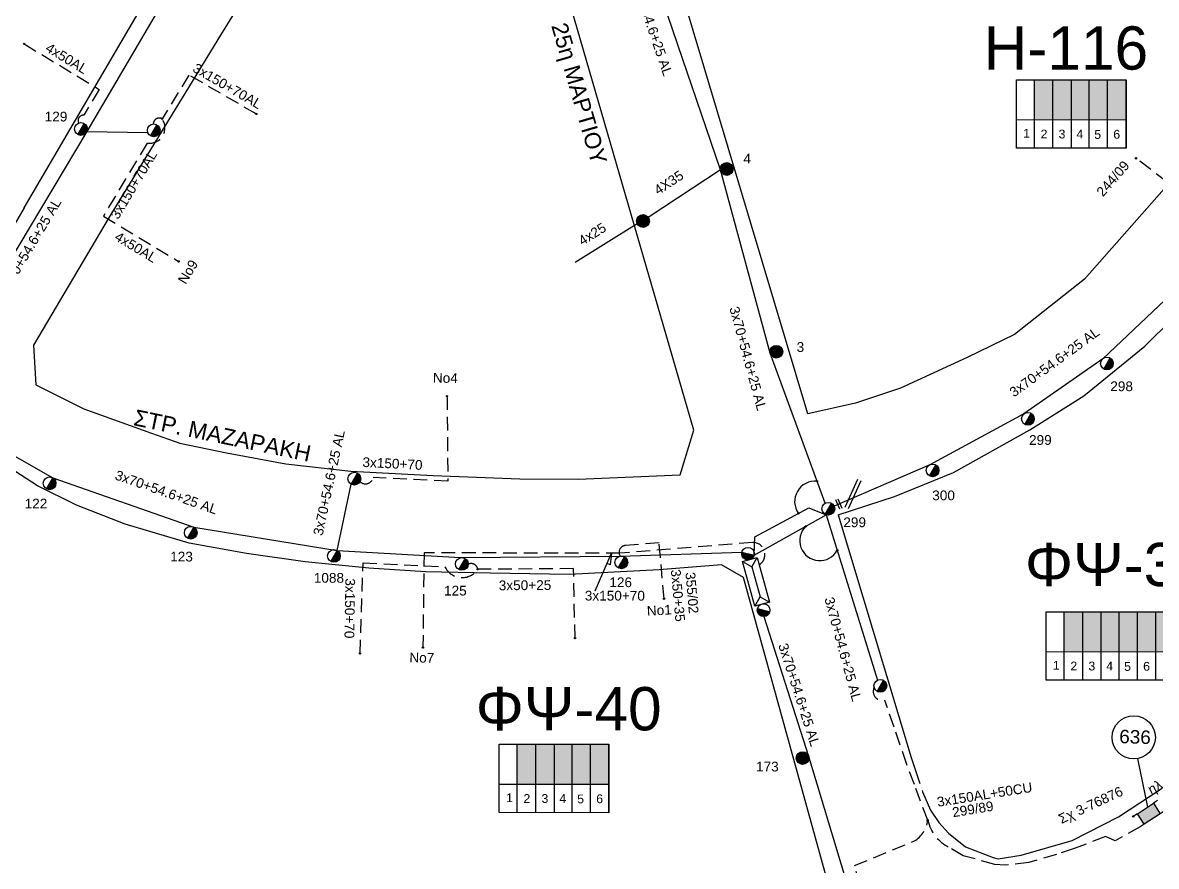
# Model space of a CAD drawing. Header units: millimetres. Extents: x 1421 to 11257, y 848 to 1896.
# Drawn here: x 10307.8 to 10517.5, y 1450.4 to 1606.5 of the extents above; entities that cross this region are included whole.
import ezdxf
from ezdxf.enums import TextEntityAlignment as Align

# ---------------------------------------------------------------- set-up
doc = ezdxf.new("R2010")
doc.units = ezdxf.units.MM
doc.linetypes.add('DASHED', pattern=[19.05, 12.7, -6.35])
for name, color, linetype, lineweight in [('3x150+50', 7, 'Continuous', 30), ('3x150+50 XLPE', 7, 'SYN_LINE', 30), ('3x150+70', 7, 'Continuous', 30), ('3x150+70AL', 7, 'DASHED', 30), ('3x50+25', 7, 'Continuous', 30), ('3x70+54.6+25 AL', 7, 'SYN_LINE', 30), ('4x25', 7, 'Continuous', 30), ('4X35', 7, 'DASHED', 30), ('Άγνωστα', 7, 'Continuous', 30), ('Καλωδια Χ.Τ. 3x50+35', 7, 'Continuous', 30), ('Καλώδια ΧΤ   3x150AL+50CU', 7, 'DASHED', 30), ('Υπόγεια καλώδια Παροχών ΧΤ   4x50AL', 7, 'DASHED', 30)]:
    doc.layers.add(name, color=color, linetype=linetype, lineweight=lineweight)
for name, color, linetype in [('Link Box 4 Διευθύνσεων', 7, 'Continuous'), ('Pillar OTE', 7, 'Continuous'), ('TEXT ΚΑΛΩΔΙΩΝ', 7, 'Continuous'), ('Μηχανική τομή', 7, 'Continuous'), ('Στύλος Ξύλινος', 7, 'Continuous'), ('Στύλος Ξύλινος @ 1', 7, 'Continuous'), ('Στύλος ΦΜ', 7, 'Continuous'), ('Στύλος ΦΜ @ 1', 7, 'Continuous'), ('Συνδέσεις', 7, 'Continuous'), ('Τομή', 7, 'Continuous'), ('Υποσταθμός εναέριος 2 στύλων', 7, 'Continuous'), ('Υποσταθμός πόλεως', 7, 'Continuous'), ('Υπόβαθρο ΔΕΗ', 7, 'Continuous')]:
    doc.layers.add(name, color=color, linetype=linetype)
doc.styles.add('arial', font='ARIAL.TTF', dxfattribs={"height": 3})
doc.styles.get("Standard").update_dxf_attribs({"font": 'ARIAL.TTF', "height": 1.8})
doc.linetypes.add('SYN_LINE', pattern='A,0.5,-0.0001,["/\\/\\/\\/",Standard,S=0.1,R=0,X=0,Y=-0.05],-0.25', length=0.7501)

# ---------------------------------------------------------------- blocks, each defined once
blk = doc.blocks.new('ΥΠΑΡΧΩΝ ΤΣΙΜΕΝΤΕΝΙΟΣ ΣΤΥΛΟΣ')
at = {"layer": 'Στύλος ΦΜ'}
blk.add_hatch(color=7, dxfattribs=at).paths.add_polyline_path([(-1.29, -2.28, 0.574793), (2.62, 0, 0.268822), (1.3, 2.27)])
at = {"layer": 'Στύλος ΦΜ', "color": 7}
blk.add_line((-1.29, -2.28), (1.3, 2.27), dxfattribs=at)
blk.add_circle((0, 0), 2.62, dxfattribs=at)
at = {"layer": 'Στύλος ΦΜ', "flags": 4}
for tag, p in [('ΑΡΙΘΜΟΣ', (-4.68, 8.05)), ('ΤΥΠΟΣ', (-4.91, 3.03))]:
    blk.add_attdef(tag, p, '', height=4, dxfattribs=at)
blk = doc.blocks.new('ΥΠΑΡΧΩΝ ΞΥΛΙΝΟΣ ΣΤΥΛΟΣ')
at = {"layer": 'Στύλος Ξύλινος'}
h = blk.add_hatch(color=7, dxfattribs=at)
h.paths.add_polyline_path([(-2.62, 0, 0.270008), (-1.29, -2.28), (1.3, 2.27, 0.576266)])
h.paths.add_polyline_path([(-1.29, -2.28, 0.574793), (2.62, 0, 0.268822), (1.3, 2.27)])
at = {"layer": 'Στύλος Ξύλινος', "color": 7}
blk.add_line((-1.29, -2.28), (1.3, 2.27), dxfattribs=at)
blk.add_circle((0, 0), 2.62, dxfattribs=at)
at = {"layer": 'Στύλος Ξύλινος', "color": 1, "flags": 4}
for tag, p in [('ΑΡΙΘΜΟΣ', (-4.91, 8.6)), ('ΤΥΠΟΣ', (-4.85, 3.39))]:
    blk.add_attdef(tag, p, '', height=4, dxfattribs=at)
blk = doc.blocks.new('ΥΠΟΣΤΑΘΜΟΣ ΕΝΑΕΡΙΟΣ ΕΠΙ 2 ΣΤΥΛΩΝ')
at = {"layer": 'Υποσταθμός εναέριος 2 στύλων', "linetype": 'Continuous'}
for points in [[(-11.97, -2.11, 0.574793), (-8.45, -0.07, 0.268822), (-9.64, 1.98)], [(9.68, -2.15, 0.574793), (13.19, -0.1, 0.268822), (12.01, 1.95)]]:
    blk.add_hatch(color=256, dxfattribs=at).paths.add_polyline_path(points)
for p, q in [((-11.97, -2.11), (-9.64, 1.98)), ((9.68, -2.15), (12.01, 1.95))]:
    blk.add_line(p, q, dxfattribs=at)
for centre in [(-10.81, -0.07), (10.84, -0.1)]:
    blk.add_circle(centre, 2.36, dxfattribs=at)
at = {"layer": 'Υποσταθμός πόλεως', "linetype": 'Continuous', "ltscale": 40}
blk.add_lwpolyline([(-8.57, 2.82), (8.57, 2.82), (8.57, -2.82), (-8.57, -2.82)], close=True, dxfattribs=at)
for points in [[(-5.75, 0), (-8.57, 2.82)], [(-8.57, -2.82), (-5.75, 0)], [(-5.75, 0), (5.75, 0)], [(5.75, 0), (8.57, 2.82)], [(8.57, -2.82), (5.75, 0)]]:
    blk.add_lwpolyline(points, dxfattribs=at)
at = {"layer": 'Υποσταθμός εναέριος 2 στύλων', "ltscale": 40, "flags": 1}
for tag, p in [('ΜΕΤΑΣΧΗΜΑΤΙΣΜΟΣ', (14.09, 2.51)), ('ΙΣΧΥΣ', (14.07, -0.28)), ('ΑΡΙΘΜΟΣ', (14.19, -3))]:
    blk.add_attdef(tag, p, '', height=1.8, dxfattribs=at)
blk = doc.blocks.new('_ΣΥΝΔΕΣΗ')
at = {"layer": 'Συνδέσεις', "linetype": 'SYN_LINE', "ltscale": 40}
blk.add_hatch(color=256, dxfattribs=at).paths.add_polyline_path([(0.5, -0.01, 1), (-0.5, -0.01, 1)])
at = {"layer": 'Συνδέσεις'}
blk.add_circle((0, -0.01), 0.5, dxfattribs=at)
blk = doc.blocks.new('ΤΟΜΗ')
at = {"layer": 'Τομή', "ltscale": 40}
for p, q in [((11.33, -0.65), (-11.4, -0.65)), ((11.33, -3.42), (-11.4, -3.42))]:
    blk.add_line(p, q, dxfattribs=at)
blk = doc.blocks.new('LINK BOX 4 ΑΝΑΧΩΡΗΣΕΩΝ')
at = {"layer": 'Link Box 4 Διευθύνσεων', "ltscale": 40}
blk.add_hatch(color=256, dxfattribs=at).paths.add_polyline_path([(-3.54, 0), (-3.54, -4.67), (3.54, -4.67), (3.54, 0)])
for p, q in [((-3.54, 0), (-5.33, 0)), ((5.33, 0), (3.54, 0)), ((-3.54, -4.67), (-5.33, -4.67)), ((5.33, -4.67), (3.54, -4.67))]:
    blk.add_line(p, q, dxfattribs=at)
blk.add_lwpolyline([(-3.54, -4.67), (-3.54, 0), (3.54, 0), (3.54, -4.67)], close=True, dxfattribs=at)
blk = doc.blocks.new('ΜΗΧΑΝΙΚΗ ΤΟΜΗ')
at = {"layer": 'Μηχανική τομή', "ltscale": 40}
for p, q in [((-3.79, 1.21), (3.79, 1.21)), ((3.79, -0.34), (-3.79, -0.34))]:
    blk.add_line(p, q, dxfattribs=at)
blk = doc.blocks.new('A$C01BB34F8')
at = {"layer": 'Άγνωστα', "color": 7}
note = blk.add_mtext_dynamic_manual_height_columns('ηλ.ταπα\\P', width=1.8, gutter_width=12.5, heights=[0.0453, 0], dxfattribs=dict(at, insert=(0.37, 2.43), char_height=1.8, attachment_point=1, rotation=2.4309))
for column, words in zip(note.columns.linked_columns, ['\\P']):
    column.text = words

msp = doc.modelspace()

# ---------------------------------------------------------------- hatches: boundary and pattern name
at = {"layer": 'Καλώδια ΧΤ   3x150AL+50CU', "linetype": 'DASHED', "lineweight": -3, "ltscale": 0.2}
h = msp.add_hatch(color=206, dxfattribs=at)
h.dxf.hatch_style = 1
h.paths.add_polyline_path([(10498.42, 1595.94), (10494.98, 1595.94), (10494.98, 1588.58), (10498.42, 1588.58)])
h = msp.add_hatch(color=27, dxfattribs=at)
h.dxf.hatch_style = 1
h.paths.add_polyline_path([(10498.42, 1588.58), (10501.86, 1588.58), (10501.86, 1595.94), (10498.42, 1595.94)])
h = msp.add_hatch(color=2, dxfattribs=at)
h.dxf.hatch_style = 1
h.paths.add_polyline_path([(10505.15, 1595.94), (10501.86, 1595.94), (10501.86, 1588.58), (10505.15, 1588.57)])
h = msp.add_hatch(color=151, dxfattribs=at)
h.dxf.hatch_style = 1
h.paths.add_polyline_path([(10508.54, 1595.94), (10505.15, 1595.94), (10505.15, 1588.57), (10508.54, 1588.57)])
h = msp.add_hatch(color=30, dxfattribs=at)
h.dxf.hatch_style = 1
h.paths.add_polyline_path([(10508.54, 1588.57), (10511.94, 1588.57), (10511.94, 1595.94), (10508.54, 1595.94)])
h = msp.add_hatch(color=2, dxfattribs=at)
h.dxf.hatch_style = 1
h.paths.add_polyline_path([(10503.93, 1497.52), (10500.49, 1497.52), (10500.49, 1490.16), (10503.93, 1490.15)])
h = msp.add_hatch(color=5, dxfattribs=at)
h.dxf.hatch_style = 1
h.paths.add_polyline_path([(10503.93, 1490.15), (10507.37, 1490.15), (10507.37, 1497.52), (10503.93, 1497.52)])
h = msp.add_hatch(color=1, dxfattribs=at)
h.dxf.hatch_style = 1
h.paths.add_polyline_path([(10510.67, 1497.52), (10507.37, 1497.52), (10507.37, 1490.15), (10510.67, 1490.15)])
h = msp.add_hatch(color=30, dxfattribs=at)
h.dxf.hatch_style = 1
h.paths.add_polyline_path([(10514.06, 1497.52), (10510.67, 1497.52), (10510.67, 1490.15), (10514.06, 1490.14)])
h = msp.add_hatch(color=173, dxfattribs=at)
h.dxf.hatch_style = 1
h.paths.add_polyline_path([(10514.06, 1490.14), (10517.45, 1490.14), (10517.45, 1497.52), (10514.06, 1497.52)])
h = msp.add_hatch(color=6, dxfattribs=at)
h.dxf.hatch_style = 1
h.paths.add_polyline_path([(10517.39, 1490.14), (10520.79, 1490.14), (10520.79, 1497.52), (10517.39, 1497.52)])
h = msp.add_hatch(color=5, dxfattribs=at)
h.dxf.hatch_style = 1
h.paths.add_polyline_path([(10402.75, 1473), (10399.31, 1473), (10399.31, 1465.64), (10402.75, 1465.64)])
h = msp.add_hatch(color=2, dxfattribs=at)
h.dxf.hatch_style = 1
h.paths.add_polyline_path([(10402.75, 1465.64), (10406.19, 1465.64), (10406.19, 1473), (10402.75, 1473)])
h = msp.add_hatch(color=27, dxfattribs=at)
h.dxf.hatch_style = 1
h.paths.add_polyline_path([(10409.48, 1473), (10406.19, 1473), (10406.19, 1465.64), (10409.48, 1465.63)])
h = msp.add_hatch(color=1, dxfattribs=at)
h.dxf.hatch_style = 1
h.paths.add_polyline_path([(10412.87, 1473), (10409.48, 1473), (10409.48, 1465.63), (10412.87, 1465.63)])
h = msp.add_hatch(color=133, dxfattribs=at)
h.dxf.hatch_style = 1
h.paths.add_polyline_path([(10412.87, 1465.63), (10416.27, 1465.63), (10416.27, 1473), (10412.87, 1473)])

# ---------------------------------------------------------------- linework, layer by layer
at = {"layer": '3x150+50', "color": 2, "linetype": 'DASHED', "lineweight": -3, "ltscale": 0.2}
msp.add_lwpolyline([(10553.81, 1596.26, -1.76391), (10551.71, 1597.97), (10544.15, 1602.88), (10522.56, 1574.7), (10513.79, 1581.41)], format="xyb", dxfattribs=at)
at = {"layer": '3x150+70', "color": 2, "linetype": 'DASHED', "lineweight": -3, "ltscale": 0.2}
for points in [[(10386.33, 1537.42), (10386.47, 1521.67), (10372.67, 1522.36, -0.581448), (10370.21, 1521.59, -0.981219)], [(10370.24, 1489.82), (10370.79, 1506.55), (10385.93, 1505.85, 0.580092), (10392, 1505.38)]]:
    msp.add_lwpolyline(points, format="xyb", dxfattribs=at)
at = {"layer": '3x150+70', "color": 1, "linetype": 'DASHED', "lineweight": -3, "ltscale": 0.2}
msp.add_lwpolyline([(10444.08, 1506.21, 0.747572), (10442.88, 1510.36), (10418.29, 1508.36), (10382.07, 1508.42), (10381.85, 1490.89)], format="xyb", dxfattribs=at)
at = {"layer": '3x150+70AL', "color": 6, "linetype": 'DASHED', "lineweight": -3, "ltscale": 0.2}
for points in [[(10351.01, 1589.64), (10338.57, 1596.83), (10333.61, 1588.74, 0.550995), (10331.95, 1587.78, -3.885736)], [(10333.61, 1588.74, -0.652483), (10330.83, 1584.22), (10322.74, 1570.71)]]:
    msp.add_lwpolyline(points, format="xyb", dxfattribs=at)
at = {"layer": '3x50+25', "color": 2, "linetype": 'DASHED', "lineweight": -3, "ltscale": 0.2}
msp.add_lwpolyline([(10410, 1492.65), (10409.72, 1505.5), (10392, 1505.38, 0.519599), (10390.24, 1506.31, 3.282238)], format="xyb", dxfattribs=at)
at = {"layer": '3x70+54.6+25 AL', "color": 6, "linetype": 'SYN_LINE', "lineweight": -3, "ltscale": 15}
msp.add_lwpolyline([(10361.03, 1659.55), (10348.54, 1635.99), (10335.56, 1613.52), (10319.68, 1586.39), (10305.02, 1561.77), (10287.93, 1538.44)], dxfattribs=at)
at = {"layer": '3x70+54.6+25 AL', "color": 133, "linetype": 'SYN_LINE', "lineweight": -3, "ltscale": 15}
for points in [[(10456.25, 1517.59), (10446.1, 1545.35), (10436.9, 1579.28), (10427.21, 1607.67), (10419.48, 1634.39), (10415.68, 1653.88)], [(10443.16, 1507.97), (10443.26, 1511.37), (10453.24, 1516.76), (10456.49, 1515.47)]]:
    msp.add_lwpolyline(points, dxfattribs=at)
at = {"layer": '3x70+54.6+25 AL', "color": 2, "linetype": 'SYN_LINE', "lineweight": -3, "ltscale": 15}
for points in [[(10554.78, 1595.58), (10543.89, 1583.27), (10533.49, 1569.65), (10521.46, 1557.39), (10507.63, 1544.34), (10493.05, 1534.13), (10475.65, 1524.74), (10457.95, 1517.06)], [(10288.22, 1536.63), (10313.36, 1522.31), (10339.49, 1513.17), (10365.98, 1508.88), (10388.84, 1507.54), (10418.35, 1507.81), (10440.88, 1508.55)], [(10365.98, 1508.88), (10368.59, 1521.12)]]:
    msp.add_lwpolyline(points, dxfattribs=at)
at = {"layer": '3x70+54.6+25 AL', "color": 6, "linetype": 'SYN_LINE', "lineweight": -3, "ltscale": 10}
msp.add_lwpolyline([(10319.68, 1586.39), (10330.95, 1586.19)], dxfattribs=at)
at = {"layer": '3x70+54.6+25 AL', "color": 5, "linetype": 'SYN_LINE', "lineweight": -3, "ltscale": 15}
msp.add_lwpolyline([(10443.16, 1507.97), (10456.49, 1515.47), (10465.95, 1484.86)], dxfattribs=at)
at = {"layer": '3x70+54.6+25 AL', "color": 27, "linetype": 'SYN_LINE', "lineweight": -3, "ltscale": 15}
msp.add_lwpolyline([(10444.93, 1496.65), (10453.22, 1470.83), (10462.08, 1441.32), (10467.45, 1423.43)], dxfattribs=at)
at = {"layer": '4x25', "color": 133, "linetype": 'SYN_LINE', "lineweight": -3, "ltscale": 15}
msp.add_lwpolyline([(10421.51, 1569.32), (10410.02, 1562.13)], dxfattribs=at)
at = {"layer": '4X35', "color": 133, "linetype": 'SYN_LINE', "lineweight": -3, "ltscale": 15}
msp.add_lwpolyline([(10436.9, 1579.28), (10423.56, 1570.47)], dxfattribs=at)
at = {"layer": 'Pillar OTE', "lineweight": -3, "ltscale": 40}
for points in [[(10491.65, 1583.3), (10491.65, 1595.94), (10511.94, 1595.94), (10511.94, 1583.28), (10491.65, 1583.31)], [(10494.98, 1583.3), (10494.98, 1595.94)], [(10498.42, 1583.3), (10498.42, 1595.94)], [(10501.86, 1583.29), (10501.86, 1595.94)], [(10505.15, 1583.29), (10505.15, 1595.94)], [(10508.54, 1583.29), (10508.54, 1595.94)], [(10511.94, 1583.28), (10511.94, 1595.94)], [(10491.65, 1588.59), (10511.94, 1588.57)], [(10497.16, 1484.88), (10497.17, 1497.52), (10527.5, 1497.52), (10527.5, 1484.85), (10497.16, 1484.88)], [(10500.49, 1484.87), (10500.49, 1497.52)], [(10503.93, 1484.87), (10503.93, 1497.52)], [(10507.37, 1484.87), (10507.37, 1497.52)], [(10510.67, 1484.86), (10510.67, 1497.52)], [(10514.06, 1484.86), (10514.06, 1497.52)], [(10517.45, 1484.86), (10517.45, 1497.52)], [(10497.17, 1490.16), (10527.5, 1490.13)], [(10395.98, 1460.36), (10395.98, 1473), (10416.27, 1473), (10416.27, 1460.35), (10395.98, 1460.37)], [(10399.31, 1460.36), (10399.31, 1473)], [(10402.75, 1460.36), (10402.75, 1473)], [(10406.19, 1460.36), (10406.19, 1473)], [(10409.48, 1460.35), (10409.48, 1473)], [(10412.87, 1460.35), (10412.87, 1473)], [(10416.27, 1460.35), (10416.27, 1473)], [(10395.98, 1465.65), (10416.27, 1465.63)]]:
    msp.add_lwpolyline(points, dxfattribs=at)
at = {"layer": 'TEXT ΚΑΛΩΔΙΩΝ', "lineweight": -3, "ltscale": 15}
msp.add_lwpolyline([(10413.71, 1501.37), (10416.75, 1508.36), (10416.47, 1506.2), (10415.92, 1506.44)], dxfattribs=at)
at = {"layer": 'Καλωδια Χ.Τ. 3x50+35', "color": 2, "linetype": 'DASHED', "lineweight": -3, "ltscale": 0.2}
msp.add_lwpolyline([(10426.48, 1499.94), (10425.56, 1510.25), (10419.32, 1509.79, 0.574647), (10418.35, 1507.81, 2.447439)], format="xyb", dxfattribs=at)
at = {"layer": 'Καλώδια ΧΤ   3x150AL+50CU', "color": 5, "linetype": 'DASHED', "lineweight": -3, "ltscale": 0.2}
for points in [[(10472.79, 1465.54), (10471.4, 1469.26), (10469.03, 1476.16), (10467.32, 1481.11, -0.625347), (10465.34, 1483.55)], [(10514.58, 1457.72), (10509.93, 1455.17), (10508.13, 1455.92), (10502.34, 1453.7), (10499.1, 1452.64), (10493.98, 1451.13), (10489.57, 1450.63), (10487.68, 1450.76), (10481.84, 1452.39), (10479.21, 1453.96, -0.224396), (10475.27, 1458.94), (10475.27, 1458.94), (10473.05, 1464.85)], [(10468.88, 1422.75, 0.683749), (10468.75, 1424.96), (10461.69, 1450.55), (10472.8, 1455.12, 0.225682), (10475.27, 1458.94, -47.251631)]]:
    msp.add_lwpolyline(points, format="xyb", dxfattribs=at)
at = {"layer": 'Υπόβαθρο ΔΕΗ', "lineweight": -3, "ltscale": 0.1}
for points in [[(10308.08, 1572.27), (10301.96, 1561.84), (10298.72, 1556.63), (10297.17, 1553.71), (10295.09, 1553.08), (10293.77, 1552.71), (10291.59, 1552.95), (10290.39, 1553.35), (10288.39, 1554.4), (10286.02, 1556.09), (10278.97, 1561.65), (10247.27, 1599.94), (10235.3, 1621.33), (10229.76, 1631.06), (10228.33, 1636.99), (10228.61, 1639.76), (10228.92, 1641.37), (10230.22, 1642.92), (10231.36, 1644.18), (10232.84, 1645.04), (10234.04, 1645.66), (10253.87, 1650.81), (10307.76, 1666.21), (10346.25, 1677.09)], [(10308.08, 1572.27), (10360.45, 1661.74)], [(10372.84, 1651.12), (10363.94, 1635.98), (10344.41, 1604.2), (10323.81, 1570.51), (10309.83, 1546.83), (10310.21, 1539.51), (10319.12, 1535.05), (10331.64, 1530.58), (10336.86, 1528.72), (10345.49, 1526.91), (10356.49, 1524.88), (10368.49, 1523.56), (10383.78, 1522.74), (10399.78, 1522.13), (10410.57, 1522.05), (10429.46, 1522.86), (10431.99, 1531.12), (10398.36, 1646.96)], [(10458.7, 1515.48), (10469.11, 1518.83), (10480.01, 1523.3), (10494.13, 1531.19), (10504.14, 1537.49), (10515.42, 1546.69), (10525.68, 1556.77), (10534.85, 1567.05), (10544.19, 1578.47), (10552.69, 1588.88), (10557.06, 1595.05), (10558.78, 1597.47)], [(10474.2, 1464.48), (10474.28, 1464.24), (10475.77, 1460.8), (10477.31, 1458.54), (10479.11, 1456.54), (10482.24, 1454.06), (10484.14, 1453.29), (10487.35, 1452.06), (10488.3, 1451.8), (10492.57, 1452.47), (10501.96, 1455.19), (10510.56, 1459.59), (10518.42, 1464.77), (10528.77, 1473.99), (10539.39, 1486.17), (10552.25, 1506.27), (10588.69, 1562.64), (10596.85, 1576.51), (10558.61, 1597.56)], [(10459.79, 1436.5), (10441.19, 1503.87), (10437.09, 1506.19), (10425.59, 1505.28), (10408.92, 1504.43), (10394.38, 1504.66), (10382.33, 1504.94), (10371.82, 1505.62), (10360.04, 1506.74), (10349.23, 1508.31), (10338.6, 1510.19), (10326.77, 1513.73), (10317.75, 1517.25), (10310.55, 1520.84), (10302.98, 1525.67), (10294.22, 1523.54), (10260.26, 1465.8), (10261.25, 1459.55), (10273.77, 1451.88), (10292.53, 1443.36)], [(10458.7, 1515.48), (10472.19, 1470.55), (10473.78, 1465.76)], [(10514.06, 1470.35), (10515.91, 1461.4)]]:
    msp.add_lwpolyline(points, dxfattribs=at)
msp.add_lwpolyline([(10432.64, 1667.96), (10493.79, 1633.97), (10540.24, 1609.22), (10540.99, 1602.25), (10532.85, 1591.29), (10521.76, 1578.91), (10504.28, 1559.05), (10491.31, 1548.8), (10482.58, 1544.55), (10470.19, 1538.9), (10461.91, 1536.15), (10453.09, 1534.15), (10417.14, 1654.42, 0.104764)], format="xyb", close=True, dxfattribs=at)
at = {"layer": 'Υπόβαθρο ΔΕΗ', "lineweight": -3}
msp.add_circle((10513.37, 1474.29), 4, dxfattribs=at)
for centre, radius, start, end in [((10454.39, 1517.92), 3.76, 84.244, 215.7006), ((10455.27, 1510.69), 3.7, 134.6583, 331.2109)]:
    msp.add_arc(centre, radius, start, end, dxfattribs=at)
at = {"layer": 'Υπόγεια καλώδια Παροχών ΧΤ   4x50AL', "color": 6, "linetype": 'DASHED', "lineweight": -3, "ltscale": 0.2}
msp.add_lwpolyline([(10308.08, 1602.58), (10321.97, 1594.16), (10319.1, 1589.39, 0.592103), (10318.17, 1587.94, -1.709359)], format="xyb", dxfattribs=at)
msp.add_lwpolyline([(10322.74, 1570.71), (10336.64, 1562.36)], dxfattribs=at)

# ---------------------------------------------------------------- block references
at = {"layer": '3x150+50 XLPE', "color": 7, "linetype": 'DASHED', "lineweight": -3, "ltscale": 0.2, "rotation": 24.89025414795453}
msp.add_blockref('A$C01BB34F8', (10503.71, 1456.37), dxfattribs=at)
at = {"layer": 'Link Box 4 Διευθύνσεων', "lineweight": -3, "xscale": 0.4999999999999998, "yscale": 0.4999999999999998, "zscale": 0.4999999999999998, "rotation": 33.37949693620616}
msp.add_blockref('LINK BOX 4 ΑΝΑΧΩΡΗΣΕΩΝ', (10515.52, 1461.14), dxfattribs=at)
at = {"layer": 'Μηχανική τομή', "lineweight": -3, "xscale": 0.2499999999999677, "yscale": 0.2499999999999677, "zscale": 0.2499999999999677, "rotation": 293.7952036821837}
msp.add_blockref('ΜΗΧΑΝΙΚΗ ΤΟΜΗ', (10458.71, 1517.43), dxfattribs=at)
at = {"layer": 'Στύλος Ξύλινος @ 1', "lineweight": -3, "ltscale": 40}
ref = msp.add_blockref('ΥΠΑΡΧΩΝ ΞΥΛΙΝΟΣ ΣΤΥΛΟΣ', (10438.06, 1579.45), dxfattribs=dict(at, xscale=0.4499999999998181, yscale=0.4499999999998181, zscale=0.4499999999998181))
ref.add_attrib('ΑΡΙΘΜΟΣ', '4', (10441.15, 1580.47), dxfattribs={"layer": 'Στύλος Ξύλινος', "height": 1.8, "flags": 4})
at = {"layer": 'Στύλος Ξύλινος @ 1', "lineweight": -3, "ltscale": 40, "xscale": 0.4499999999998181, "yscale": 0.4499999999998181, "zscale": 0.4499999999998181}
msp.add_blockref('ΥΠΑΡΧΩΝ ΞΥΛΙΝΟΣ ΣΤΥΛΟΣ', (10422.58, 1569.82), dxfattribs=at)
at = {"layer": 'Στύλος Ξύλινος @ 1', "lineweight": -3, "ltscale": 40}
ref = msp.add_blockref('ΥΠΑΡΧΩΝ ΞΥΛΙΝΟΣ ΣΤΥΛΟΣ', (10447.24, 1545.64), dxfattribs=dict(at, xscale=0.4499999999998181, yscale=0.4499999999998181, zscale=0.4499999999998181))
ref.add_attrib('ΑΡΙΘΜΟΣ', '3', (10451, 1545.61), dxfattribs={"layer": 'Στύλος Ξύλινος', "height": 1.8, "flags": 4})
ref = msp.add_blockref('ΥΠΑΡΧΩΝ ΞΥΛΙΝΟΣ ΣΤΥΛΟΣ', (10452.1, 1470.46), dxfattribs=dict(at, xscale=0.4499999999998181, yscale=0.4499999999998181, zscale=0.4499999999998181))
ref.add_attrib('ΑΡΙΘΜΟΣ', '173', (10443.49, 1467.98), dxfattribs={"layer": 'Στύλος Ξύλινος', "height": 1.8, "flags": 4})
at = {"layer": 'Στύλος ΦΜ @ 1', "color": 1, "lineweight": -3, "ltscale": 40}
ref = msp.add_blockref('ΥΠΑΡΧΩΝ ΤΣΙΜΕΝΤΕΝΙΟΣ ΣΤΥΛΟΣ', (10318.59, 1586.84), dxfattribs=dict(at, xscale=0.4499999999998181, yscale=0.4499999999998181, zscale=0.4499999999998181))
ref.add_attrib('ΑΡΙΘΜΟΣ', '129', (10311.88, 1588.24), dxfattribs={"layer": 'Στύλος ΦΜ', "height": 1.8, "flags": 4})
at = {"layer": 'Στύλος ΦΜ @ 1', "color": 1, "lineweight": -3, "ltscale": 40, "xscale": 0.4499999999998181, "yscale": 0.4499999999998181, "zscale": 0.4499999999998181}
for p in [(10332.05, 1586.6), (10369.17, 1522.15), (10466.49, 1483.82)]:
    msp.add_blockref('ΥΠΑΡΧΩΝ ΤΣΙΜΕΝΤΕΝΙΟΣ ΣΤΥΛΟΣ', p, dxfattribs=at)
at = {"layer": 'Στύλος ΦΜ @ 1', "color": 1, "lineweight": -3, "ltscale": 40}
ref = msp.add_blockref('ΥΠΑΡΧΩΝ ΤΣΙΜΕΝΤΕΝΙΟΣ ΣΤΥΛΟΣ', (10508.41, 1543.46), dxfattribs=dict(at, xscale=0.4499999999998181, yscale=0.4499999999998181, zscale=0.4499999999998181))
ref.add_attrib('ΑΡΙΘΜΟΣ', '298', (10509.03, 1538.34), dxfattribs={"layer": 'Στύλος ΦΜ', "height": 1.8, "flags": 4})
ref = msp.add_blockref('ΥΠΑΡΧΩΝ ΤΣΙΜΕΝΤΕΝΙΟΣ ΣΤΥΛΟΣ', (10493.79, 1533.22), dxfattribs=dict(at, xscale=0.4499999999998181, yscale=0.4499999999998181, zscale=0.4499999999998181))
ref.add_attrib('ΑΡΙΘΜΟΣ', '299', (10494, 1528.41), dxfattribs={"layer": 'Στύλος ΦΜ', "height": 1.8, "flags": 4})
ref = msp.add_blockref('ΥΠΑΡΧΩΝ ΤΣΙΜΕΝΤΕΝΙΟΣ ΣΤΥΛΟΣ', (10476.16, 1523.68), dxfattribs=dict(at, xscale=0.4499999999998181, yscale=0.4499999999998181, zscale=0.4499999999998181))
ref.add_attrib('ΑΡΙΘΜΟΣ', '300', (10476.09, 1518.16), dxfattribs={"layer": 'Στύλος ΦΜ', "height": 1.8, "flags": 4})
ref = msp.add_blockref('ΥΠΑΡΧΩΝ ΤΣΙΜΕΝΤΕΝΙΟΣ ΣΤΥΛΟΣ', (10312.78, 1521.29), dxfattribs=dict(at, xscale=0.4499999999998181, yscale=0.4499999999998181, zscale=0.4499999999998181))
ref.add_attrib('ΑΡΙΘΜΟΣ', '122', (10308.17, 1516.64), dxfattribs={"layer": 'Στύλος ΦΜ', "height": 1.8, "flags": 4})
ref = msp.add_blockref('ΥΠΑΡΧΩΝ ΤΣΙΜΕΝΤΕΝΙΟΣ ΣΤΥΛΟΣ', (10456.87, 1516.59), dxfattribs=dict(at, xscale=0.4499999999998181, yscale=0.4499999999998181, zscale=0.4499999999998181))
ref.add_attrib('ΑΡΙΘΜΟΣ', '299', (10459.64, 1513.18), dxfattribs={"layer": 'Στύλος ΦΜ', "height": 1.8, "flags": 4})
ref = msp.add_blockref('ΥΠΑΡΧΩΝ ΤΣΙΜΕΝΤΕΝΙΟΣ ΣΤΥΛΟΣ', (10338.9, 1512.15), dxfattribs=dict(at, xscale=0.4499999999998181, yscale=0.4499999999998181, zscale=0.4499999999998181))
ref.add_attrib('ΑΡΙΘΜΟΣ', '123', (10335.1, 1506.83), dxfattribs={"layer": 'Στύλος ΦΜ', "height": 1.8, "flags": 4})
ref = msp.add_blockref('ΥΠΑΡΧΩΝ ΤΣΙΜΕΝΤΕΝΙΟΣ ΣΤΥΛΟΣ', (10365.39, 1507.85), dxfattribs=dict(at, xscale=0.4499999999998181, yscale=0.4499999999998181, zscale=0.4499999999998181))
ref.add_attrib('ΑΡΙΘΜΟΣ', '1088', (10361.67, 1502.9), dxfattribs={"layer": 'Στύλος ΦΜ', "height": 1.8, "flags": 4})
ref = msp.add_blockref('ΥΠΑΡΧΩΝ ΤΣΙΜΕΝΤΕΝΙΟΣ ΣΤΥΛΟΣ', (10389.06, 1506.38), dxfattribs=dict(at, xscale=0.4499999999998181, yscale=0.4499999999998181, zscale=0.4499999999998181))
ref.add_attrib('ΑΡΙΘΜΟΣ', '125', (10385.76, 1500.53), dxfattribs={"layer": 'Στύλος ΦΜ', "height": 1.8, "flags": 4})
ref = msp.add_blockref('ΥΠΑΡΧΩΝ ΤΣΙΜΕΝΤΕΝΙΟΣ ΣΤΥΛΟΣ', (10418.57, 1506.65), dxfattribs=dict(at, xscale=0.4499999999998181, yscale=0.4499999999998181, zscale=0.4499999999998181))
ref.add_attrib('ΑΡΙΘΜΟΣ', '126', (10416.35, 1502.08), dxfattribs={"layer": 'Στύλος ΦΜ', "height": 1.8, "flags": 4})
at = {"layer": 'Συνδέσεις', "lineweight": -3, "xscale": 0.25, "yscale": 0.25, "zscale": 0.25}
for p in [(10308.08, 1602.58), (10333.61, 1588.74), (10351.01, 1589.64), (10513.79, 1581.42), (10336.64, 1562.36), (10386.33, 1537.42), (10454.76, 1521.67), (10451.33, 1515.73), (10452.67, 1513.33), (10458.52, 1508.91), (10392, 1505.38), (10426.48, 1499.94), (10410, 1492.65), (10370.24, 1489.82), (10381.85, 1490.89), (10475.27, 1458.94), (10513.29, 1459.67)]:
    msp.add_blockref('_ΣΥΝΔΕΣΗ', p, dxfattribs=at)
at = {"layer": 'Τομή', "lineweight": -3, "xscale": 0.2499999999999998, "yscale": 0.2499999999999998, "zscale": 0.2499999999999998, "rotation": 245.7997813997417}
msp.add_blockref('ΤΟΜΗ', (10461.93, 1519.13), dxfattribs=at)
at = {"layer": 'Υποσταθμός εναέριος 2 στύλων', "lineweight": -3, "xscale": 0.4999999999999995, "yscale": 0.4999999999999995, "zscale": 0.4999999999999995, "rotation": 285.431093078785}
msp.add_blockref('ΥΠΟΣΤΑΘΜΟΣ ΕΝΑΕΡΙΟΣ ΕΠΙ 2 ΣΤΥΛΩΝ', (10443.49, 1503.06), dxfattribs=at)

# ---------------------------------------------------------------- texts
at = {"lineweight": -3, "ltscale": 30, "char_height": 1.63, "width": 11.2573, "attachment_point": 1}
for s, insert in [('1', (10492.9, 1586.87)), ('2', (10496.13, 1586.73)), ('3', (10499.46, 1586.73)), ('4', (10502.77, 1586.73)), ('5', (10506.07, 1586.65)), ('6', (10509.59, 1586.68)), ('1', (10498.41, 1488.44)), ('2', (10501.65, 1488.3)), ('3', (10504.98, 1488.3)), ('4', (10508.28, 1488.3)), ('5', (10511.59, 1488.22)), ('6', (10515.11, 1488.25)), ('1', (10397.23, 1463.93)), ('2', (10400.46, 1463.79)), ('3', (10403.79, 1463.79)), ('4', (10407.1, 1463.79)), ('5', (10410.4, 1463.71)), ('6', (10413.92, 1463.74))]:
    msp.add_mtext(s, dxfattribs=dict(at, insert=insert))
at = {"layer": 'TEXT ΚΑΛΩΔΙΩΝ', "lineweight": -3, "ltscale": 15, "style": 'arial'}
for s, rotation, p in [('3x70+54.6+25 AL', 288.8557, (10424.05, 1606.16)), ('4x50AL', 328.7631, (10315.96, 1599.91)), ('3x150+70AL', 329.9714, (10345.69, 1594.8)), ('3x150+70AL', 59.0771, (10328.33, 1576.54)), ('4X35', 33.4235, (10427.34, 1576.94)), ('3x70+54.6+25 AL', 59.2227, (10309.2, 1565.27)), ('4x25', 32.0404, (10413.18, 1567.41)), ('4x50AL', 328.9947, (10328.76, 1564.99)), ('3x70+54.6+25 AL', 285.178, (10442.01, 1544.37)), ('3x70+54.6+25 AL', 36.1966, (10498.7, 1543.74)), ('3x70+54.6+25 AL', 77.9557, (10364.48, 1521.39)), ('3x150+70', 357.1083, (10376.23, 1524.95)), ('3x70+54.6+25 AL', 340.7276, (10334.4, 1519.64)), ('3x50+35', 275.0973, (10429.05, 1500.54)), ('3x150+70', 269.0941, (10368.33, 1498.15)), ('3x50+25', 0.4061, (10400.75, 1502.44)), ('3x150+70', 359.9034, (10417.37, 1500.5)), ('3x70+54.6+25 AL', 285.178, (10459.59, 1490.61)), ('3x70+54.6+25 AL', 287.8107, (10451.47, 1482.18)), ('3x150AL+50CU', 9, (10485.78, 1463.71))]:
    msp.add_text(s, height=1.8, rotation=rotation, dxfattribs=at).set_placement(p, align=Align.MIDDLE_CENTER)
at = {"layer": 'Άγνωστα', "lineweight": -3, "ltscale": 0.2, "char_height": 1.8, "width": 18.6352, "attachment_point": 1, "style": 'arial'}
for s, insert, rotation in [('244/09', (10506.31, 1575.36), 49), ('No9', (10336.42, 1558.9), 59), ('No4', (10383.72, 1541.73), 359), ('355/02', (10432.21, 1504.93), 275), ('No1', (10423.23, 1498.56), 3.6011), ('No7', (10379.37, 1489.97), 359), ('\\A1;Σχ 3-76876', (10499.21, 1459.88), 25), ('299/89', (10479.66, 1461.28), 9.2657)]:
    msp.add_mtext(s, dxfattribs=dict(at, insert=insert, rotation=rotation))
at = {"layer": 'Άγνωστα', "lineweight": -3, "insert": (10510.74, 1475.72), "char_height": 2.5, "width": 13.4112, "attachment_point": 1, "rotation": 358.1643}
msp.add_mtext('636', dxfattribs=at)
at = {"layer": 'Υπόβαθρο ΔΕΗ', "lineweight": -3, "ltscale": 0.1, "style": 'arial'}
for s, rotation, p in [('25η ΜΑΡΤΙΟΥ', 286.1869, (10410.78, 1593.41)), ('ΣΤΡ. ΜΑΖΑΡΑΚΗ', 348.2115, (10344.77, 1530.13))]:
    msp.add_text(s, height=3, rotation=rotation, dxfattribs=at).set_placement(p, align=Align.MIDDLE_CENTER)
at = {"layer": 'Υπόβαθρο ΔΕΗ', "lineweight": -3, "char_height": 8, "width": 84.6573, "attachment_point": 1}
for s, insert in [('H-116', (10485.61, 1605.83)), ('ΦΨ-35', (10493.23, 1510.27)), ('ΦΨ-40', (10391.62, 1483.59))]:
    msp.add_mtext(s, dxfattribs=dict(at, insert=insert))

doc.saveas('drawing.dxf')
